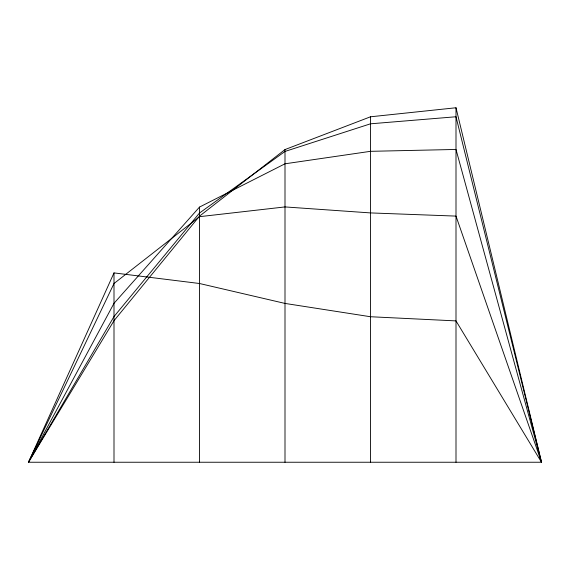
<?xml version="1.0" encoding="UTF-8"?>
<svg xmlns="http://www.w3.org/2000/svg" width="570" height="570" viewBox="0 0 570 570"><rect width="100%" height="100%" fill="white"/><g stroke="black" fill="none" stroke-linecap="round" stroke-linejoin="round"><path stroke-width="0.85" d="M114 272.902L28.5 462.242L541.5 462.242L456 107.759L370.5 116.793L285 149.568L199.5 216.151L114 320.703L28.5 462.242L114 283.511L199.5 216.678L285 206.924L370.5 212.916L456 216.101L541.5 462.242L456 320.903L370.5 316.735L285 303.425L199.5 283.504L114 272.902L114 462.242M199.5 207.081L114 303.311L28.5 462.242L114 316.564L199.5 213.03L285 151.435L370.5 123.811L456 116.757L541.5 462.242L456 149.454L370.5 151.321L285 163.797L199.5 207.081L199.5 462.242M456 107.759L456 462.242M370.5 116.793L370.5 462.242M285 149.568L285 462.242"/></g></svg>
